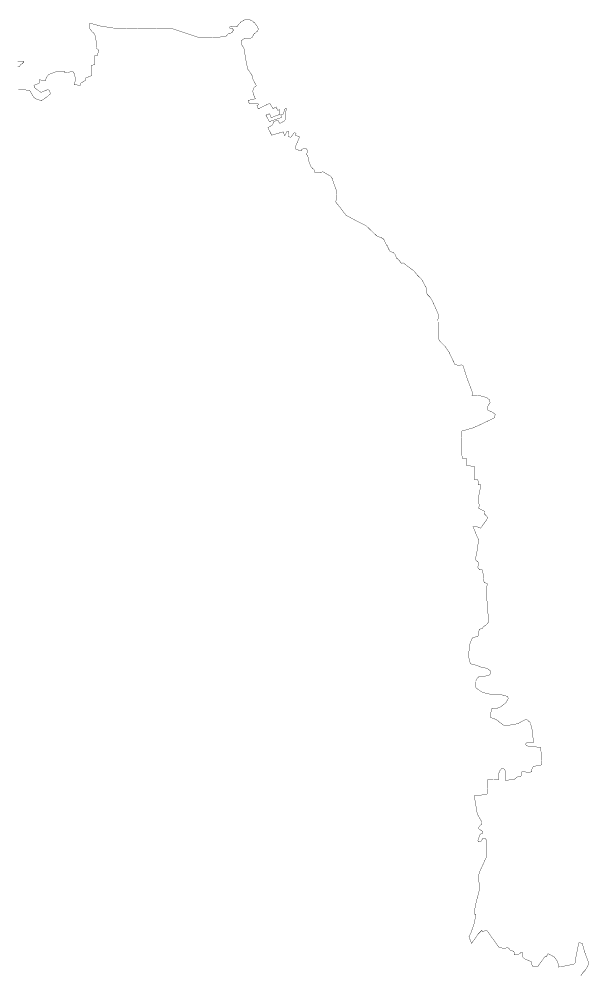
# Model space of a CAD drawing. Header units: metres. Extents: x 273899 to 302286, y 1977397 to 2102169.
# Drawn here: x 279783 to 285020, y 2070256 to 2079054 of the extents above; entities that cross this region are included whole.
import ezdxf

# ---------------------------------------------------------------- set-up
doc = ezdxf.new("R2010")
doc.units = ezdxf.units.M
doc.header["$MEASUREMENT"] = 0
doc.layers.add('HAZARDS LINE', color=1, linetype='Continuous')

msp = doc.modelspace()

# ---------------------------------------------------------------- linework, layer by layer
at = {"layer": 'HAZARDS LINE', "lineweight": 0}
for points in [[(279776.6, 2078411.7, 3, 3, 0), (279880.5, 2078397.9, 3, 3, 0), (279915.5, 2078337.2, 3, 3, 0), (279939.3, 2078320.8, 3, 3, 0), (279987, 2078303.9, 3, 3, 0), (280043.8, 2078343, 3, 3, 0), (280068.2, 2078366.6, 3, 3, 0), (280068.3, 2078374.7, 3, 3, 0), (280060.7, 2078398.8, 3, 3, 0), (280048.9, 2078407, 3, 3, 0), (280028.7, 2078399.4, 3, 3, 0), (279984.3, 2078380.1, 3, 3, 0), (279929, 2078421.1, 3, 3, 0), (279917.4, 2078445.3, 3, 3, 0), (279965.7, 2078464.5, 3, 3, 0), (279966.3, 2078496.6, 3, 3, 0), (280026.2, 2078487.5, 3, 3, 0), (280030.6, 2078511.5, 3, 3, 0), (280043, 2078531.3, 3, 3, 0), (280051.2, 2078543.2, 3, 3, 0), (280107.7, 2078566.2, 3, 3, 0), (280131.8, 2078573.8, 3, 3, 0), (280175.8, 2078573.1, 3, 3, 0), (280199.9, 2078576.7, 3, 3, 0), (280203.7, 2078560.6, 3, 3, 0), (280267.9, 2078571.5, 3, 3, 0), (280283.9, 2078567.2, 3, 3, 0), (280291.5, 2078543.1, 3, 3, 0), (280299, 2078514.9, 3, 3, 0), (280298.6, 2078490.9, 3, 3, 0), (280289.9, 2078451, 3, 3, 0), (280345.9, 2078446, 3, 3, 0), (280350.2, 2078465.9, 3, 3, 0), (280394.7, 2078493.2, 3, 3, 0), (280395.1, 2078513.2, 3, 3, 0), (280451.5, 2078536.3, 3, 3, 0), (280445.1, 2078628.5, 3, 3, 0), (280477.3, 2078636, 3, 3, 0), (280478.7, 2078720.1, 3, 3, 0), (280498.7, 2078715.7, 3, 3, 0), (280515.6, 2078767.5, 3, 3, 0), (280495.8, 2078783.9, 3, 3, 0), (280492.8, 2078840, 3, 3, 0), (280478.1, 2078916.4, 3, 3, 0), (280450.5, 2078940.9, 3, 3, 0), (280430.9, 2078969.2, 3, 3, 0), (280427.3, 2078989.3, 3, 3, 0), (280431.8, 2079017.3, 3, 3, 0), (280527.4, 2078991.6, 3, 3, 0), (280699.2, 2078964.6, 3, 3, 0), (280867.4, 2078969.8, 3, 3, 0), (281199.7, 2078964.1, 3, 3, 0), (281438.6, 2078883.9, 3, 3, 0), (281626.9, 2078888.7, 3, 3, 0), (281630.9, 2078888.6, 3, 3, 0), (281635, 2078892.5, 3, 3, 0), (281663, 2078892, 3, 3, 0), (281675.1, 2078895.8, 3, 3, 0), (281683.1, 2078895.7, 3, 3, 0), (281687.2, 2078899.6, 3, 3, 0), (281691.2, 2078899.6, 3, 3, 0), (281691.3, 2078907.6, 3, 3, 0), (281695.3, 2078907.5, 3, 3, 0), (281695.4, 2078911.5, 3, 3, 0), (281699.4, 2078911.5, 3, 3, 0), (281699.5, 2078915.5, 3, 3, 0), (281703.6, 2078919.4, 3, 3, 0), (281711.6, 2078919.3, 3, 3, 0), (281715.6, 2078923.2, 3, 3, 0), (281719.6, 2078923.1, 3, 3, 0), (281731.7, 2078926.9, 3, 3, 0), (281735.8, 2078930.9, 3, 3, 0), (281743.9, 2078934.7, 3, 3, 0), (281744, 2078942.7, 3, 3, 0), (281748, 2078942.7, 3, 3, 0), (281748.1, 2078946.7, 3, 3, 0), (281752.1, 2078946.6, 3, 3, 0), (281752.3, 2078958.6, 3, 3, 0), (281748.3, 2078958.7, 3, 3, 0), (281748.4, 2078966.7, 3, 3, 0), (281736.4, 2078966.9, 3, 3, 0), (281724.5, 2078971.1, 3, 3, 0), (281720.5, 2078971.2, 3, 3, 0), (281720.7, 2078983.2, 3, 3, 0), (281732.7, 2078983, 3, 3, 0), (281732.8, 2078987, 3, 3, 0), (281768.8, 2078986.4, 3, 3, 0), (281772.7, 2078982.3, 3, 3, 0), (281780.7, 2078982.2, 3, 3, 0), (281780.8, 2078986.2, 3, 3, 0), (281784.8, 2078986.1, 3, 3, 0), (281792.9, 2078994, 3, 3, 0), (281801.2, 2079005.8, 3, 3, 0), (281821.6, 2079029.5, 3, 3, 0), (281866, 2079052.8, 3, 3, 0), (281902, 2079048.2, 3, 3, 0), (281921.9, 2079039.8, 3, 3, 0), (281937.7, 2079027.5, 3, 3, 0), (281941.6, 2079023.5, 3, 3, 0), (281945.6, 2079023.4, 3, 3, 0), (281969.1, 2078990.9, 3, 3, 0), (281973, 2078982.9, 3, 3, 0), (281976.8, 2078974.8, 3, 3, 0), (281980.7, 2078966.7, 3, 3, 0), (281980.6, 2078962.7, 3, 3, 0), (281976.3, 2078946.8, 3, 3, 0), (281939.8, 2078915.3, 3, 3, 0), (281923.2, 2078883.6, 3, 3, 0), (281911.1, 2078879.8, 3, 3, 0), (281903, 2078875.9, 3, 3, 0), (281891, 2078876.1, 3, 3, 0), (281871.1, 2078880.5, 3, 3, 0), (281859.1, 2078880.7, 3, 3, 0), (281822.6, 2078853.3, 3, 3, 0), (281822.3, 2078837.2, 3, 3, 0), (281830, 2078817.1, 3, 3, 0), (281849.4, 2078784.7, 3, 3, 0), (281874.8, 2078632.1, 3, 3, 0), (281886.3, 2078599.8, 3, 3, 0), (281886.2, 2078591.8, 3, 3, 0), (281921.4, 2078543.2, 3, 3, 0), (281932.6, 2078498.9, 3, 3, 0), (281963.7, 2078442.3, 3, 3, 0), (281939.3, 2078422.7, 3, 3, 0), (281930.8, 2078394.8, 3, 3, 0), (281934.4, 2078366.7, 3, 3, 0), (281953.6, 2078322.3, 3, 3, 0), (281889.3, 2078307.4, 3, 3, 0), (281889.2, 2078303.4, 3, 3, 0), (281893.1, 2078295.3, 3, 3, 0), (281893, 2078287.3, 3, 3, 0), (281896.9, 2078283.2, 3, 3, 0), (281900.8, 2078275.2, 3, 3, 0), (281973, 2078281.9, 3, 3, 0), (281984.8, 2078269.7, 3, 3, 0), (281968.5, 2078258, 3, 3, 0), (281980.1, 2078229.7, 3, 3, 0), (282085.1, 2078280, 3, 3, 0), (282089, 2078275.9, 3, 3, 0), (282116.3, 2078231.4, 3, 3, 0), (282144.6, 2078247, 3, 3, 0), (282160, 2078214.6, 3, 3, 0), (282176.2, 2078222.4, 3, 3, 0), (282179.4, 2078178.3, 3, 3, 0), (282147.2, 2078166.8, 3, 3, 0), (282098.8, 2078147.6, 3, 3, 0), (282091.2, 2078171.8, 3, 3, 0), (282083.4, 2078183.9, 3, 3, 0), (282051.2, 2078172.5, 3, 3, 0), (282082.2, 2078111.8, 3, 3, 0), (282195, 2078150, 3, 3, 0), (282187.4, 2078178.1, 3, 3, 0), (282207.5, 2078177.8, 3, 3, 0), (282228.4, 2078233.5, 3, 3, 0), (282240.4, 2078233.3, 3, 3, 0), (282227.4, 2078173.4, 3, 3, 0), (282226.5, 2078121.4, 3, 3, 0), (282178, 2078094.2, 3, 3, 0), (282162.5, 2078122.5, 3, 3, 0), (282126.3, 2078115.1, 3, 3, 0), (282109.7, 2078079.3, 3, 3, 0), (282069.2, 2078056, 3, 3, 0), (282104.1, 2077987.3, 3, 3, 0), (282208.7, 2078017.6, 3, 3, 0), (282224.1, 2077981.2, 3, 3, 0), (282244.8, 2078020.9, 3, 3, 0), (282260.8, 2078020.7, 3, 3, 0), (282260, 2077972.6, 3, 3, 0), (282280, 2077968.3, 3, 3, 0), (282312.7, 2078011.8, 3, 3, 0), (282328.6, 2078003.5, 3, 3, 0), (282320.3, 2077987.6, 3, 3, 0), (282360.1, 2077970.9, 3, 3, 0), (282326.7, 2077891.4, 3, 3, 0), (282322.5, 2077879.4, 3, 3, 0), (282326.1, 2077859.3, 3, 3, 0), (282358, 2077846.8, 3, 3, 0), (282377.9, 2077842.4, 3, 3, 0), (282378.1, 2077854.4, 3, 3, 0), (282402.3, 2077866, 3, 3, 0), (282422.3, 2077861.7, 3, 3, 0), (282434, 2077845.5, 3, 3, 0), (282425.4, 2077809.6, 3, 3, 0), (282437.1, 2077793.3, 3, 3, 0), (282444.4, 2077749.2, 3, 3, 0), (282455.9, 2077720.9, 3, 3, 0), (282467.5, 2077692.7, 3, 3, 0), (282495.1, 2077668.2, 3, 3, 0), (282502.6, 2077640, 3, 3, 0), (282534.6, 2077639.5, 3, 3, 0), (282574.9, 2077650.8, 3, 3, 0), (282646.2, 2077609.5, 3, 3, 0), (282658, 2077593.3, 3, 3, 0), (282665.7, 2077577.1, 3, 3, 0), (282669.4, 2077557.1, 3, 3, 0), (282692.4, 2077496.6, 3, 3, 0), (282703.9, 2077468.3, 3, 3, 0), (282694.2, 2077372.4, 3, 3, 0), (282706, 2077356.2, 3, 3, 0), (282788.3, 2077250.6, 3, 3, 0), (282879.5, 2077201, 3, 3, 0), (282970.8, 2077155.4, 3, 3, 0), (283069.4, 2077061.6, 3, 3, 0), (283077.3, 2077057.4, 3, 3, 0), (283089.2, 2077053.2, 3, 3, 0), (283109.1, 2077044.9, 3, 3, 0), (283113.1, 2077044.8, 3, 3, 0), (283117.1, 2077040.7, 3, 3, 0), (283125.1, 2077040.6, 3, 3, 0), (283125, 2077036.6, 3, 3, 0), (283129, 2077036.5, 3, 3, 0), (283128.9, 2077032.5, 3, 3, 0), (283132.9, 2077032.4, 3, 3, 0), (283160, 2076975.9, 3, 3, 0), (283164, 2076975.8, 3, 3, 0), (283163.9, 2076971.8, 3, 3, 0), (283167.9, 2076971.7, 3, 3, 0), (283167.9, 2076967.7, 3, 3, 0), (283171.7, 2076959.7, 3, 3, 0), (283171.7, 2076955.7, 3, 3, 0), (283175.7, 2076955.6, 3, 3, 0), (283175.5, 2076947.6, 3, 3, 0), (283179.5, 2076947.5, 3, 3, 0), (283179.4, 2076939.5, 3, 3, 0), (283183.3, 2076935.4, 3, 3, 0), (283183.3, 2076931.4, 3, 3, 0), (283191.1, 2076919.3, 3, 3, 0), (283210.9, 2076910.9, 3, 3, 0), (283223, 2076910.7, 3, 3, 0), (283222.9, 2076906.7, 3, 3, 0), (283238.6, 2076890.4, 3, 3, 0), (283242.4, 2076878.3, 3, 3, 0), (283246.3, 2076870.3, 3, 3, 0), (283250.2, 2076866.2, 3, 3, 0), (283250.2, 2076862.2, 3, 3, 0), (283254, 2076854.1, 3, 3, 0), (283258, 2076854.1, 3, 3, 0), (283258, 2076850, 3, 3, 0), (283262, 2076850, 3, 3, 0), (283265.9, 2076845.9, 3, 3, 0), (283269.8, 2076841.8, 3, 3, 0), (283273.8, 2076837.8, 3, 3, 0), (283277.8, 2076837.7, 3, 3, 0), (283277.7, 2076833.7, 3, 3, 0), (283281.6, 2076829.6, 3, 3, 0), (283285.5, 2076821.5, 3, 3, 0), (283289.4, 2076817.5, 3, 3, 0), (283289.4, 2076813.5, 3, 3, 0), (283293.4, 2076813.4, 3, 3, 0), (283293.3, 2076809.4, 3, 3, 0), (283305.3, 2076809.2, 3, 3, 0), (283309.4, 2076813.1, 3, 3, 0), (283313.4, 2076813, 3, 3, 0), (283317.3, 2076809, 3, 3, 0), (283412.2, 2076739.3, 3, 3, 0), (283443.6, 2076698.7, 3, 3, 0), (283483, 2076661.9, 3, 3, 0), (283525.7, 2076581.1, 3, 3, 0), (283525.3, 2076557.1, 3, 3, 0), (283532.7, 2076524.9, 3, 3, 0), (283560.3, 2076496.4, 3, 3, 0), (283572, 2076480.2, 3, 3, 0), (283606.8, 2076407.5, 3, 3, 0), (283637.6, 2076334.9, 3, 3, 0), (283632.9, 2076294.9, 3, 3, 0), (283633.9, 2076122.6, 3, 3, 0), (283649.5, 2076094.3, 3, 3, 0), (283696.7, 2076045.5, 3, 3, 0), (283731.9, 2075996.8, 3, 3, 0), (283789.9, 2075875.7, 3, 3, 0), (283829.9, 2075871, 3, 3, 0), (283845.9, 2075874.7, 3, 3, 0), (283861.9, 2075870.4, 3, 3, 0), (283903.7, 2075741.5, 3, 3, 0), (283949.7, 2075620.6, 3, 3, 0), (283945.2, 2075592.6, 3, 3, 0), (284017.3, 2075591.4, 3, 3, 0), (284053.2, 2075582.8, 3, 3, 0), (284085, 2075570.2, 3, 3, 0), (284104.8, 2075553.8, 3, 3, 0), (284112.4, 2075529.7, 3, 3, 0), (284100, 2075509.9, 3, 3, 0), (284091.7, 2075494, 3, 3, 0), (284091.1, 2075457.9, 3, 3, 0), (284130.9, 2075441.2, 3, 3, 0), (284158.5, 2075420.7, 3, 3, 0), (284154, 2075388.8, 3, 3, 0), (284000.6, 2075315.3, 3, 3, 0), (283956.2, 2075296, 3, 3, 0), (283851.5, 2075265.8, 3, 3, 0), (283848.7, 2075101.6, 3, 3, 0), (283855.3, 2075017.4, 3, 3, 0), (283895.3, 2075012.7, 3, 3, 0), (283894.2, 2074948.6, 3, 3, 0), (283946.1, 2074943.7, 3, 3, 0), (283970.1, 2074939.3, 3, 3, 0), (283968, 2074819.2, 3, 3, 0), (284000.1, 2074818.7, 3, 3, 0), (284003.2, 2074770.5, 3, 3, 0), (284023.3, 2074774.2, 3, 3, 0), (284022.8, 2074746.2, 3, 3, 0), (284001, 2074638.4, 3, 3, 0), (284012.1, 2074586.1, 3, 3, 0), (284007.5, 2074554.2, 3, 3, 0), (284035.4, 2074541.7, 3, 3, 0), (284059.2, 2074529.3, 3, 3, 0), (284058.8, 2074505.2, 3, 3, 0), (284074.5, 2074488.9, 3, 3, 0), (284090.2, 2074472.7, 3, 3, 0), (284081.9, 2074452.8, 3, 3, 0), (284045, 2074401.3, 3, 3, 0), (284025.8, 2074373.6, 3.01, 3.01, 0), (283994.7, 2074384.6, 3.01, 3.01, 0), (283970.7, 2074388.9, 3.01, 3.01, 0), (283954.6, 2074385.1, 3.01, 3.01, 0), (283970.3, 2074352.8, 3.01, 3.01, 0), (283982, 2074320.6, 3.01, 3.01, 0), (284005.5, 2074268.2, 3.01, 3.01, 0), (283996.6, 2074188, 3.01, 3.01, 0), (283983.8, 2074120, 3.01, 3.01, 0), (283975.4, 2074084, 3.01, 3.01, 0), (284007.2, 2074055.5, 3.01, 3.01, 0), (283998.7, 2074011.5, 3.01, 3.01, 0), (284014.5, 2073991.3, 3.01, 3.01, 0), (284038.6, 2073991, 3.01, 3.01, 0), (284050.1, 2073942.8, 3.01, 3.01, 0), (284049.7, 2073906.7, 3.01, 3.01, 0), (284057.3, 2073874.5, 3.01, 3.01, 0), (284089.3, 2073862.1, 3.01, 3.01, 0), (284076.9, 2073826.1, 3.01, 3.01, 0), (284080.3, 2073769.9, 3.01, 3.01, 0), (284086.8, 2073633.5, 3.01, 3.01, 0), (284101.6, 2073513, 3.01, 3.01, 0), (284077.2, 2073485.2, 3.01, 3.01, 0), (284048.9, 2073465.4, 3.01, 3.01, 0), (284040.7, 2073449.4, 3.01, 3.01, 0), (284020.6, 2073445.7, 3.01, 3.01, 0), (284012.6, 2073445.7, 3.01, 3.01, 0), (283999.8, 2073377.7, 3.01, 3.01, 0), (283967.7, 2073370, 3.01, 3.01, 0), (283947.5, 2073362.2, 3.01, 3.01, 0), (283939.3, 2073342.2, 3.01, 3.01, 0), (283922.8, 2073298.3, 3.01, 3.01, 0), (283922.4, 2073266.2, 3.01, 3.01, 0), (283913.9, 2073222.2, 3.01, 3.01, 0), (283909.8, 2073210.2, 3.01, 3.01, 0), (283917.4, 2073178, 3.01, 3.01, 0), (283925.1, 2073145.8, 3.01, 3.01, 0), (283932.9, 2073125.7, 3.01, 3.01, 0), (283984.9, 2073113.1, 3.01, 3.01, 0), (284024.9, 2073096.6, 3.01, 3.01, 0), (284084.9, 2073083.9, 3.01, 3.01, 0), (284112.7, 2073063.6, 3.01, 3.01, 0), (284120.6, 2073047.4, 3.01, 3.01, 0), (284108.3, 2073023.5, 3.01, 3.01, 0), (284064.1, 2073011.9, 3.01, 3.01, 0), (284015.9, 2073012.5, 3.01, 3.01, 0), (283995.7, 2072996.6, 3.01, 3.01, 0), (283979.3, 2072964.7, 3.01, 3.01, 0), (283979, 2072932.6, 3.01, 3.01, 0), (283982.7, 2072904.5, 3.01, 3.01, 0), (284026.4, 2072871.9, 3.01, 3.01, 0), (284054.4, 2072859.6, 3.01, 3.01, 0), (284130.4, 2072842.7, 3.01, 3.01, 0), (284198.6, 2072846, 3.01, 3.01, 0), (284274.6, 2072825.1, 3.01, 3.01, 0), (284278.4, 2072805, 3.01, 3.01, 0), (284258, 2072769.2, 3.01, 3.01, 0), (284209.4, 2072729.6, 3.01, 3.01, 0), (284169.1, 2072714, 3.01, 3.01, 0), (284137, 2072714.3, 3.01, 3.01, 0), (284125, 2072710.4, 3.01, 3.01, 0), (284112.1, 2072634.3, 3.01, 3.01, 0), (284168, 2072613.7, 3.01, 3.01, 0), (284235.6, 2072560.8, 3.01, 3.01, 0), (284259.7, 2072556.5, 3.01, 3.01, 0), (284368.2, 2072575.4, 3.01, 3.01, 0), (284400.5, 2072595.1, 3.01, 3.01, 0), (284432.7, 2072610.8, 3.01, 3.01, 0), (284452.8, 2072610.6, 3.01, 3.01, 0), (284484.5, 2072582.2, 3.01, 3.01, 0), (284488.3, 2072558.1, 3.01, 3.01, 0), (284499.9, 2072513.8, 3.01, 3.01, 0), (284510.7, 2072401.4, 3.01, 3.01, 0), (284446.5, 2072398.1, 3.01, 3.01, 0), (284438.3, 2072390.1, 3.01, 3.01, 0), (284442.2, 2072378, 3.01, 3.01, 0), (284442.2, 2072374, 3.01, 3.01, 0), (284458.2, 2072369.9, 3.01, 3.01, 0), (284578.4, 2072356.5, 3.01, 3.01, 0), (284584.6, 2072196, 3.01, 3.01, 0), (284540.4, 2072188.4, 3.01, 3.01, 0), (284508.3, 2072180.8, 3.01, 3.01, 0), (284496, 2072156.8, 3.01, 3.01, 0), (284495.7, 2072132.8, 3.01, 3.01, 0), (284475.6, 2072129, 3.01, 3.01, 0), (284451.6, 2072129.2, 3.01, 3.01, 0), (284415.5, 2072133.6, 3.01, 3.01, 0), (284403.5, 2072133.8, 3.01, 3.01, 0), (284395, 2072089.7, 3.01, 3.01, 0), (284387, 2072089.8, 3.01, 3.01, 0), (284362.9, 2072086.1, 3.01, 3.01, 0), (284338.6, 2072066.3, 3.01, 3.01, 0), (284298.4, 2072058.7, 3.01, 3.01, 0), (284258.2, 2072055.1, 3.01, 3.01, 0), (284250.2, 2072055.2, 3.01, 3.01, 0), (284251.2, 2072143.4, 3.01, 3.01, 0), (284239.3, 2072159.6, 3.01, 3.01, 0), (284223.3, 2072163.8, 3.01, 3.01, 0), (284215.3, 2072159.9, 3.01, 3.01, 0), (284199, 2072140, 3.01, 3.01, 0), (284186.5, 2072100, 3.01, 3.01, 0), (284190.1, 2072059.9, 3.01, 3.01, 0), (284089.9, 2072060.9, 3.01, 3.01, 0), (284089.8, 2072056.9, 3.01, 3.01, 0), (284084.4, 2071928.6, 3.01, 3.01, 0), (284072.3, 2071920.7, 3.01, 3.01, 0), (284060.3, 2071924.9, 3.01, 3.01, 0), (284040.2, 2071921.1, 3.01, 3.01, 0), (284016.1, 2071913.3, 3.01, 3.01, 0), (283971.9, 2071913.8, 3.01, 3.01, 0), (283963.9, 2071909.9, 3.01, 3.01, 0), (283967.8, 2071901.8, 3.01, 3.01, 0), (283975.3, 2071857.6, 3.01, 3.01, 0), (283994.2, 2071745.1, 3.01, 3.01, 0), (284037.5, 2071668.4, 3.01, 3.01, 0), (284037.3, 2071652.3, 3.01, 3.01, 0), (284017.1, 2071636.5, 3.01, 3.01, 0), (284008.9, 2071624.6, 3.01, 3.01, 0), (284004.8, 2071612.6, 3.01, 3.01, 0), (284012.7, 2071604.5, 3.01, 3.01, 0), (284044.6, 2071584.1, 3.01, 3.01, 0), (284044.5, 2071576, 3.01, 3.01, 0), (284040.4, 2071564.1, 3.01, 3.01, 0), (284024.3, 2071560.2, 3.01, 3.01, 0), (284016.1, 2071548.3, 3.01, 3.01, 0), (283999.6, 2071500.3, 3.01, 3.01, 0), (284003.4, 2071488.2, 3.01, 3.01, 0), (284019.5, 2071492.1, 3.01, 3.01, 0), (284031.6, 2071496, 3.01, 3.01, 0), (284043.9, 2071519.9, 3.01, 3.01, 0), (284060, 2071523.7, 3.01, 3.01, 0), (284067.9, 2071519.6, 3.01, 3.01, 0), (284075.8, 2071507.5, 3.01, 3.01, 0), (284083.4, 2071463.3, 3.01, 3.01, 0), (284082.3, 2071359, 3.01, 3.01, 0), (284037.1, 2071259.2, 3.01, 3.01, 0), (284016.5, 2071215.3, 3.01, 3.01, 0), (284004, 2071171.3, 3.01, 3.01, 0), (284011.3, 2071103.1, 3.01, 3.01, 0), (284010.6, 2071034.9, 3.01, 3.01, 0), (283977.1, 2070906.9, 3.01, 3.01, 0), (283968.5, 2070850.8, 3.01, 3.01, 0), (283968.2, 2070822.7, 3.01, 3.01, 0), (283980.2, 2070822.6, 3.01, 3.01, 0), (283975.8, 2070790.5, 3.01, 3.01, 0), (283967.3, 2070742.5, 3.01, 3.01, 0), (283938.3, 2070658.6, 3.01, 3.01, 0), (283917.8, 2070614.7, 3.01, 3.01, 0), (283941.2, 2070554.2, 3.01, 3.01, 0), (284006.3, 2070645.8, 3.01, 3.01, 0), (284034.7, 2070673.6, 3.01, 3.01, 0), (284042.7, 2070665.5, 3.01, 3.01, 0), (284082.8, 2070673, 3.01, 3.01, 0), (284157.9, 2070567.9, 3.01, 3.01, 0), (284193.5, 2070519.4, 3.01, 3.01, 0), (284213.5, 2070515.2, 3.01, 3.01, 0), (284233.5, 2070506.9, 3.01, 3.01, 0), (284269.6, 2070514.6, 3.01, 3.01, 0), (284285.6, 2070510.4, 3.01, 3.01, 0), (284293.5, 2070494.3, 3.01, 3.01, 0), (284313.5, 2070490, 3.01, 3.01, 0), (284333.4, 2070473.8, 3.01, 3.01, 0), (284333.1, 2070449.7, 3.01, 3.01, 0), (284349.2, 2070449.5, 3.01, 3.01, 0), (284365.2, 2070453.4, 3.01, 3.01, 0), (284389.4, 2070461.1, 3.01, 3.01, 0), (284393.5, 2070473.1, 3.01, 3.01, 0), (284401.5, 2070473, 3.01, 3.01, 0), (284413.5, 2070468.9, 3.01, 3.01, 0), (284405.3, 2070448.9, 3.01, 3.01, 0), (284409.1, 2070432.8, 3.01, 3.01, 0), (284429, 2070412.6, 3.01, 3.01, 0), (284488.9, 2070387.9, 3.01, 3.01, 0), (284488.7, 2070371.8, 3.01, 3.01, 0), (284504.4, 2070343.6, 3.01, 3.01, 0), (284548.5, 2070339.1, 3.01, 3.01, 0), (284593.3, 2070402.8, 3.01, 3.01, 0), (284601.4, 2070410.7, 3.01, 3.01, 0), (284601.5, 2070414.7, 3.01, 3.01, 0), (284605.5, 2070418.7, 3.01, 3.01, 0), (284609.6, 2070426.7, 3.01, 3.01, 0), (284613.7, 2070430.6, 3.01, 3.01, 0), (284617.7, 2070430.6, 3.01, 3.01, 0), (284617.7, 2070434.6, 3.01, 3.01, 0), (284625.7, 2070434.5, 3.01, 3.01, 0), (284629.8, 2070438.5, 3.01, 3.01, 0), (284633.8, 2070438.4, 3.01, 3.01, 0), (284633.8, 2070442.4, 3.01, 3.01, 0), (284637.9, 2070446.4, 3.01, 3.01, 0), (284638, 2070454.4, 3.01, 3.01, 0), (284642, 2070458.4, 3.01, 3.01, 0), (284650.1, 2070458.3, 3.01, 3.01, 0), (284654, 2070454.3, 3.01, 3.01, 0), (284658, 2070454.2, 3.01, 3.01, 0), (284701.9, 2070429.7, 3.01, 3.01, 0), (284733.5, 2070385.2, 3.01, 3.01, 0), (284741.1, 2070349, 3.01, 3.01, 0), (284741, 2070337, 3.01, 3.01, 0), (284805.3, 2070348.3, 3.01, 3.01, 0), (284881.7, 2070363.5, 3.01, 3.01, 0), (284893.8, 2070375.4, 3.01, 3.01, 0), (284898.3, 2070415.5, 3.01, 3.01, 0), (284911, 2070479.6, 3.01, 3.01, 0), (284915.3, 2070507.6, 3.01, 3.01, 0), (284923.7, 2070539.6, 3.01, 3.01, 0), (284927.9, 2070559.6, 3.01, 3.01, 0), (284939.9, 2070559.5, 3.01, 3.01, 0), (284959.9, 2070555.2, 3.01, 3.01, 0), (284967.6, 2070523.1, 3.01, 3.01, 0), (284983.1, 2070470.8, 3.01, 3.01, 0), (284998.7, 2070426.5, 3.01, 3.01, 0), (285018.2, 2070378.1, 3.01, 3.01, 0), (285009.8, 2070346.1, 3.01, 3.01, 0), (284985.3, 2070306.3, 3.01, 3.01, 0), (284965.1, 2070286.4, 3.01, 3.01, 0), (284944.7, 2070254.5, 3.01, 3.01, 0)], [(279768.9, 2078664.2, 3, 3, 0), (279793, 2078667.8, 3, 3, 0), (279825.1, 2078667.2, 3, 3, 0), (279824.9, 2078659.2, 3, 3, 0), (279816.8, 2078651.3, 3, 3, 0), (279808.6, 2078643.5, 3, 3, 0), (279792.4, 2078631.7, 3, 3, 0), (279788.2, 2078619.8, 3, 3, 0), (279768.1, 2078616.1, 3, 3, 0)]]:
    msp.add_lwpolyline(points, format="xyseb", dxfattribs=at)

doc.saveas('drawing.dxf')
